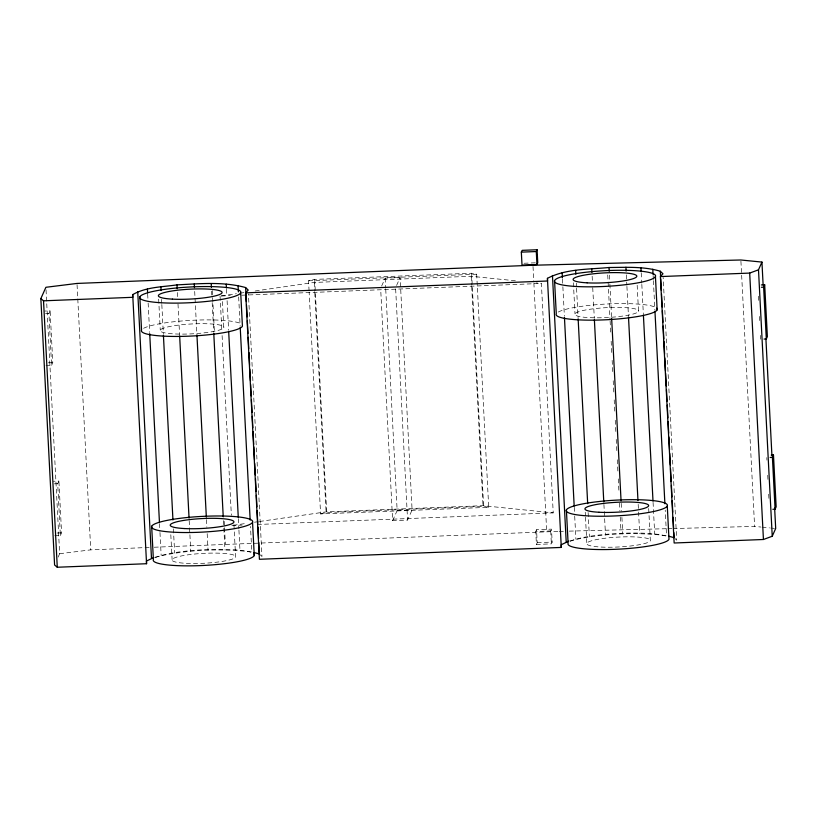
<?xml version="1.0" encoding="UTF-8"?>
<svg xmlns="http://www.w3.org/2000/svg" width="817" height="817" viewBox="0 0 817 817"><rect width="100%" height="100%" fill="white"/><g stroke="black" fill="none" stroke-linecap="round" stroke-linejoin="round"><path stroke-width="0.61" stroke-dasharray="4.08 3.06" d="M45.987 365.526L51.594 365.311L48.928 313.503L50.123 310.828L44.516 311.052M51.594 365.311L52.788 362.636L50.123 310.828M54.77 535.748L60.376 535.523L57.711 483.725L58.906 481.05L53.299 481.264M60.376 535.523L61.571 532.847L58.906 481.05M58.13 557.102L59.651 553.712L46.692 302.586M381.651 286.032L385.164 278.168L400.105 277.586L412.095 509.961L407.581 520.072L392.63 520.654L380.712 289.545M396.592 285.439L400.105 277.586M392.63 520.654L397.154 510.543L385.757 289.596M535.758 531.51L536.555 529.722L551.506 529.13L552.169 542.09L551.373 543.867L536.422 544.459L535.758 531.51L550.699 530.917L551.506 529.13M536.422 544.459L537.229 542.672L536.555 529.722M155.107 557.184C186.562 549.555 219.681 548.289 251.81 551.914L250.492 526.424M569.837 540.885C601.292 533.266 634.411 532 666.539 535.625L665.222 510.135M309.081 290.995L308.55 280.803L314.688 279.394L471.613 273.235L476.689 274.206L488.709 507.326L320.581 513.924L309.143 292.272M320.581 513.924L326.718 512.514L483.644 506.356L488.709 507.326M221.315 295.887L236.389 293.701M241.413 292.976L243.915 292.619M255.221 290.975L314.249 282.437L471.174 276.269L516.303 280.885M233.151 525.3L246.969 523.309M254.506 522.216L258.274 521.675M259.53 521.491L326.085 511.861L483.01 505.692L553.221 512.862L541.385 283.448L536.371 282.937M59.651 553.712L90.738 549.861L149.164 547.441M154.25 547.227L558.021 531.397M524.054 263.248L535.268 262.808M308.55 280.803L476.689 274.206M221.336 296.02L230.261 295.662M241.73 295.213L541.385 283.448M45.558 313.636L48.928 313.503M48.305 362.809L52.788 362.636M54.341 483.848L57.711 483.725M397.154 510.543L412.095 509.961M231.895 525.484L242.098 525.086M257.396 524.483L553.221 512.862M57.088 533.021L61.571 532.847M537.229 542.672L552.169 542.09M569.337 531.121L666.743 528.711M668.01 528.681L671.829 528.579M673.106 528.548L754.602 526.414L760.811 527.026M559.277 531.367L564.302 531.244M762.047 527.149L769.491 527.894M770.727 528.017L774.455 528.385M674.965 538.515L676.711 540.2L663.159 277.606M260.235 554.804L261.971 556.5L248.429 293.895M758.482 296.244L758.809 302.566M759.524 316.465L759.79 321.52M760.504 335.419L760.698 339.208M766.806 457.622L766.938 460.145M767.725 475.31L767.98 480.365M768.695 494.265L769.022 500.576M740.927 261.266L741.581 274.012M741.652 275.288L754.602 526.414M653.12 275.574L653.314 279.404M653.386 280.68L654.897 310M641.233 272.929L641.753 283.121M641.825 284.398L643.336 313.718M653.069 502.384L654.713 534.247M637.168 285.276L638.516 311.369A31.883 4.943 -3 0 1 588.914 317.609A31.883 4.943 -3 0 1 592.836 308.857A31.883 4.943 -3 0 1 638.516 311.369M648.688 508.491L650.352 540.783A31.883 4.943 -3 0 1 600.75 547.033A31.883 4.943 -3 0 1 604.672 538.28A31.883 4.943 -3 0 1 650.352 540.783M626.333 274.89L626.853 285.092M626.915 286.369L628.436 315.689M638.169 504.344L638.496 510.717M638.557 511.993L639.68 533.664M609.421 275.155L609.809 282.805M609.88 284.081L611.586 317.221M621.196 503.333L621.584 510.982M621.911 517.355L622.768 533.93M607.736 274.961L610.044 319.58M610.105 320.856L610.697 332.325M611.157 341.251L611.749 352.719M612.147 360.368L612.74 371.847M613.199 380.763L613.792 392.242M614.19 399.891L614.782 411.36M615.242 420.285L615.834 431.754M616.222 439.403L616.815 450.882M617.274 459.797L617.866 471.276M618.265 478.925L618.857 490.394M619.511 503.139L619.909 510.788M620.236 517.161L620.9 529.916M592.141 276.238L592.407 281.334M592.733 287.707L594.316 318.303M603.916 504.416L605.489 535.012M576.302 283.142L576.496 286.961M576.567 288.238L578.079 317.558M588.138 512.596L589.384 536.82M573.391 282.805L574.994 313.861M585.227 512.228L585.421 515.946M585.483 517.192L586.831 543.285M562.474 279.138L562.801 285.511M562.872 286.787L564.384 316.108M574.249 507.316L574.637 514.965M574.708 516.242L575.893 539.189M550.699 530.917L551.373 543.867M533.021 266.516L533.807 281.804M533.879 283.08L546.706 531.663M471.613 273.235L483.644 506.356M471.174 276.269L471.634 285.194M471.705 286.471L483.01 505.692M395.653 288.963L407.581 520.072M385.164 278.168L385.685 288.33M314.688 279.394L326.718 512.514M314.249 282.437L314.708 291.363M314.78 292.639L326.085 511.861M238.656 296.969L240.167 326.289M226.503 289.218L226.83 295.591M227.095 300.687L228.607 330.007M238.339 518.672L238.87 528.875M238.932 530.141L239.984 550.546M222.438 301.575L223.776 327.658A31.883 4.943 -3 0 1 174.184 333.908A31.883 4.943 -3 0 1 178.096 325.156A31.883 4.943 -3 0 1 223.776 327.658M233.948 524.78L235.623 557.071A31.883 4.943 -3 0 1 186.021 563.322A31.883 4.943 -3 0 1 189.942 554.569A31.883 4.943 -3 0 1 235.623 557.071M220.059 296.071L221.836 330.477M222.101 335.583L231.364 515.292M212.287 290.607L214.391 331.396M224.195 521.338L224.461 526.434M224.522 527.711L225.38 544.285M211.593 291.189L211.797 295.008M212.185 302.658L213.697 331.978M223.439 520.643L223.766 527.016M223.827 528.282L224.951 549.953M194.691 291.444L196.856 333.51M206.456 519.622L206.854 527.271M207.181 533.644L208.039 550.219M177.412 292.527L177.677 297.623M178.004 303.995L179.577 334.592M189.187 520.705L189.84 533.45M189.912 534.726L190.759 551.301M161.572 299.43L161.766 303.26M161.827 304.537L163.349 333.847M173.408 528.885L174.654 553.109M158.661 299.093L160.265 330.15M170.814 534.726L172.101 559.574M147.673 294.151L148.071 301.8M148.132 303.076L149.654 332.396M159.519 523.605L159.907 531.254M159.979 532.531L161.163 555.478M77.053 284.714L90.738 549.861M46.038 289.841L46.63 301.31M570.174 541.436A50.634 7.853 -3 0 1 616.478 533.542A50.634 7.853 -3 0 1 665.559 536.023M558.338 312.023A50.634 7.853 -3 0 1 608.42 303.924A50.634 7.853 -3 0 1 655.98 307.611M155.444 557.725A50.634 7.853 -3 0 1 201.738 549.831A50.634 7.853 -3 0 1 250.819 552.312M143.608 328.311A50.634 7.853 -3 0 1 195.569 320.141A50.634 7.853 -3 0 1 241.955 324.451"/><path stroke-width="1.23" d="M153.892 557.521L146.457 561.034L146.56 563.72L57.272 567.243L54.596 565.007L40.85 298.583L45.905 287.288L76.992 283.438L532.95 265.239L740.856 259.99L761.944 262.083L763.129 285.031M521.338 252.136L522.145 250.349L537.086 249.757L537.749 262.717L536.953 264.494L522.012 265.086L521.338 252.136L536.289 251.544L537.086 249.757M568.622 541.232L561.187 544.745L561.289 547.431L259.418 559.288L245.672 292.864L547.543 281.007L547.441 278.321C566.171 268.599 588.485 269.508 609.022 267.506C626.128 267.414 643.765 266.26 660.35 271.254L662.965 273.787L660.402 276.575L674.148 542.999L763.435 539.496L772.239 536.238L758.493 269.814L761.944 262.083M764.058 339.075L766.305 338.984L763.629 287.186L764.692 284.806L761.332 284.939M766.305 338.984L767.367 336.614L764.692 284.806M772.841 509.287L775.088 509.205L772.412 457.397L773.474 455.018L771.238 455.11M775.088 509.205L776.15 506.826L773.474 455.018M772.239 536.238L775.69 528.507L774.639 508.113M245.672 292.864L248.225 290.076L245.611 287.543C223.347 281.426 199.787 283.734 177.013 284.878C162.185 287.053 145.998 286.91 132.711 294.61L132.814 297.306L43.526 300.819L40.85 298.583M660.402 276.575L749.689 273.082L758.493 269.814M761.393 287.267L763.629 287.186M770.176 457.489L772.412 457.397M668.694 536.207L674.096 537.668L673.831 532.572M253.964 552.506L259.357 553.967L258.764 542.488M765.897 338.565L771.942 455.845M749.689 273.082L763.435 539.496M660.35 271.254L660.606 276.35M660.739 278.893L661.331 290.372M661.525 294.191L662.189 306.947M662.383 310.766L662.975 322.235M663.169 326.065L663.833 338.81M663.966 341.363L664.619 354.108M664.813 357.928L665.477 370.683M665.61 373.226L666.264 385.981M666.468 389.801L667.05 401.27M667.254 405.099L667.908 417.844M668.112 421.674L668.694 433.143M668.898 436.962L669.552 449.718M669.756 453.537L670.338 465.006M670.543 468.835L671.196 481.581M671.4 485.41L671.993 496.879M672.187 500.709L672.779 512.177M673.045 517.273L673.637 528.752M655.438 276.585A50.634 7.853 -3 0 1 576.669 286.512A50.634 7.853 -3 0 1 582.889 272.612A50.634 7.853 -3 0 1 655.438 276.585L657.154 309.888M667.275 506.009A50.634 7.853 -3 0 1 588.506 515.935A50.634 7.853 -3 0 1 594.725 502.026A50.634 7.853 -3 0 1 667.275 506.009L668.99 539.312A50.634 7.853 -3 0 1 614.966 549.32A50.634 7.853 -3 0 1 568.111 543.274L566.395 509.971M652.793 269.202L653.059 274.308M654.958 311.267L664.895 503.762M640.967 267.833L641.161 271.652M643.398 314.994L653.008 501.107M625.934 267.241L626.128 271.07M628.498 316.955L637.965 500.525M609.022 267.506L609.216 271.326M611.657 318.497L621.063 500.78M591.743 268.589L591.947 272.408M594.378 319.58L603.783 501.863M575.638 270.396L575.842 274.216M578.14 318.834L587.678 503.67M562.147 272.766L562.402 277.862M564.445 317.384L574.177 506.04M554.559 280.548L556.275 313.851A50.634 7.853 -3 0 0 608.798 319.631A50.634 7.853 -3 0 0 656.694 308.152M552.455 275.482L566.201 541.906M547.441 278.321L561.289 547.431M536.289 251.544L536.953 264.494M245.611 287.543L246.336 301.565M246.54 305.384L247.122 316.863M247.326 320.683L247.98 333.428M248.184 337.258L248.766 348.726M248.971 352.556L249.624 365.301M249.828 369.121L250.421 380.599M250.615 384.419L251.207 395.898M251.401 399.717L252.065 412.462M252.259 416.292L252.851 427.761M253.045 431.59L253.709 444.336M253.832 446.889L254.495 459.634M254.69 463.453L255.282 474.932M255.476 478.752L256.14 491.497M256.334 495.327L256.926 506.795M257.12 510.625L257.784 523.37M257.978 527.19L258.57 538.669M240.709 292.884A50.634 7.853 -3 0 1 161.94 302.801A50.634 7.853 -3 0 1 168.159 288.901A50.634 7.853 -3 0 1 240.709 292.884L242.424 326.187A50.634 7.853 -3 0 1 188.39 336.195A50.634 7.853 -3 0 1 141.545 330.15L139.83 296.847M252.545 522.298A50.634 7.853 -3 0 1 173.776 532.224A50.634 7.853 -3 0 1 179.995 518.325A50.634 7.853 -3 0 1 252.545 522.298L254.261 555.601M238.064 285.49L238.39 291.873M240.229 327.566L250.165 520.051M226.238 284.122L226.432 287.941M228.668 331.283L238.278 517.396M211.205 283.54L211.399 287.359M213.768 333.254L223.235 516.814M194.293 283.795L194.487 287.625M196.928 334.786L206.333 517.079M177.013 284.878L177.218 288.707M179.648 335.869L189.054 518.162M160.908 286.685L161.112 290.505M163.41 335.123L172.949 519.959M147.417 289.055L147.611 292.884M149.715 333.673L159.448 522.339M151.666 526.26L153.382 559.563A50.634 7.853 -3 0 0 205.904 565.333A50.634 7.853 -3 0 0 253.791 553.865M137.726 291.781L151.472 558.205M132.711 294.61L146.56 563.72M43.526 300.819L57.272 567.243M598.963 512.249A31.883 4.943 -3 0 0 648.555 505.999A31.883 4.943 -3 0 0 602.875 503.497A31.883 4.943 -3 0 0 598.963 512.249M587.117 282.835A31.883 4.943 -3 0 0 636.719 276.585A31.883 4.943 -3 0 0 591.038 274.083A31.883 4.943 -3 0 0 587.117 282.835M184.223 528.538A31.883 4.943 -3 0 0 233.825 522.298A31.883 4.943 -3 0 0 188.145 519.786A31.883 4.943 -3 0 0 184.223 528.538M172.387 299.124A31.883 4.943 -3 0 0 221.989 292.874A31.883 4.943 -3 0 0 176.309 290.372A31.883 4.943 -3 0 0 172.387 299.124"/></g></svg>
